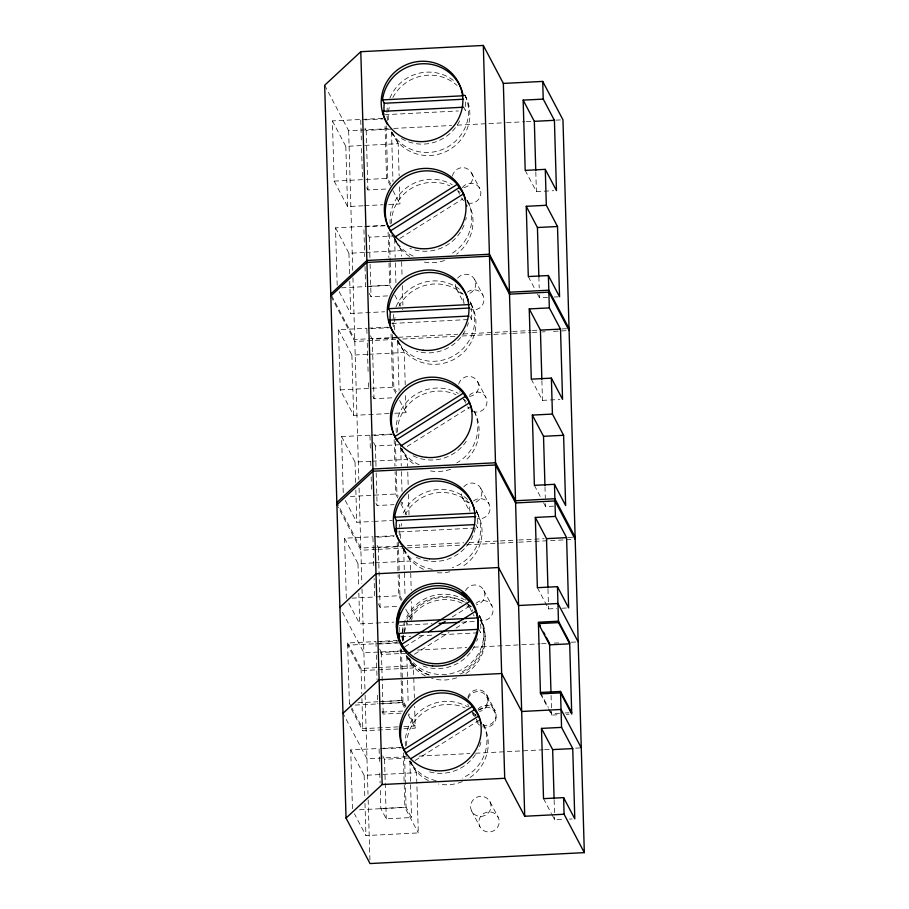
<?xml version="1.0" encoding="UTF-8"?>
<svg xmlns="http://www.w3.org/2000/svg" width="909" height="909" viewBox="0 0 909 909"><rect width="100%" height="100%" fill="white"/><g stroke="black" fill="none" stroke-linecap="round" stroke-linejoin="round"><path stroke-width="0.68" stroke-dasharray="4.54 3.41" d="M399.915 238.408L462.874 198.798M407.187 446.444L471.339 406.084M404.857 646.81L425.014 634.13M452.262 616.984L470.044 605.803M414.459 654.23L448.91 632.562M456.034 628.074L467.919 620.597M415.14 760.492L480.475 719.394M384.496 114.727L458.431 110.955M363.146 205.775L347.568 206.57L334.148 181.118L332.399 120.908L360.714 119.465M362.123 119.397L383.371 118.318M364.963 119.874L383.2 118.943M324.672 85.241L348.647 130.714L388.132 128.703M393.767 128.419L451.568 125.476M457.216 125.181L505.154 122.738M506.563 122.67L524.891 121.738M526.3 121.658L531.935 121.374M555.91 120.147L562.955 119.795M364.986 128.112L366.191 130.407L391.449 129.112M332.399 120.908L345.818 146.36L398.199 143.69L399.142 175.892M334.148 181.118L387.745 178.357L390.768 184.095M366.725 187.674L367.929 189.97L387.575 188.958M525.197 170.381L536.378 191.583L553.786 190.697M364.554 205.707L382.962 204.764M388.632 204.48L399.96 203.9L399.381 184.3M337.182 285.244L335.512 227.829L385.064 225.307M384.916 225.796L363.861 226.864L364.736 256.645M368.1 234.886L369.304 237.181L394.563 235.897M335.512 227.829L348.931 253.281L364.509 252.486M365.918 252.418L401.323 250.611L401.483 256.213M369.815 286.21L390.859 285.142L392.063 287.426M341.511 287.823L365.588 286.596M366.997 286.528L389.654 285.369L391.574 289.005M369.236 293.3L371.042 296.743L389.279 295.811M537.503 294.027L539.48 297.766L547.513 297.357M554.206 297.016L558.228 296.811M339.182 291.675L350.692 313.491L384.666 311.764M391.984 323.445L471.498 319.389A41.075 39.951 -27.8 0 0 471.055 307.946M389.052 413.55L353.658 415.356L340.239 389.904L338.489 329.694L366.804 328.251M368.213 328.183L388.041 327.172M371.054 328.649L392.097 327.581M397.04 337.341L354.737 339.5L331.41 295.255M398.449 337.273L457.659 334.251M463.306 333.967L511.233 331.524M512.653 331.455L530.981 330.512M532.39 330.444L538.026 330.16M561.989 328.933L569.045 328.581M370.463 335.751L372.281 339.193L397.54 337.898M395.688 339.375L354.794 341.466L331.467 297.209M402.732 339.012L456.307 336.285M461.954 336L511.301 333.478M512.71 333.41L531.038 332.478M532.447 332.41L540.9 331.978M542.309 331.899L545.139 331.762M553.592 331.331L566.284 330.683M338.489 329.694L351.897 355.146L367.475 354.351M368.895 354.283L404.289 352.476L405.232 384.677M340.239 389.904L393.836 387.143L396.244 391.734M372.815 396.46L374.019 398.744L393.665 397.744M531.288 379.155L542.468 400.369L559.876 399.483M394.722 413.265L406.05 412.686L405.471 393.086M343.238 492.621L341.602 436.615L369.918 435.172M371.338 435.104L392.574 434.013M374.167 435.434L392.404 434.502M373.588 442.524L375.394 445.967L400.653 444.683M341.602 436.615L355.021 462.067L370.599 461.272M372.008 461.204L407.402 459.397L407.607 466.397M350.442 496.462L396.949 493.928L398.153 496.212M375.928 503.234L377.133 505.529L393.972 504.665M543.593 502.813L545.57 506.552L553.604 506.143M345.272 500.461L356.782 522.277L372.349 521.482M373.769 521.414L392.177 520.471M399.46 531.901L474.782 528.061M346.318 598.44L344.568 538.23L372.883 536.787M374.303 536.719L394.12 535.708M377.133 537.185L393.972 536.333M376.326 547.252L360.828 548.036L337.489 503.791M377.746 547.173L400.301 546.025M407.346 545.661L463.749 542.787M469.385 542.503L498.996 540.991M500.404 540.923L517.323 540.06M518.732 539.991L544.105 538.696M568.08 537.469L573.715 537.185M377.155 545.434L378.36 547.718L403.619 546.434M376.394 549.456L360.884 550.24L337.557 505.995M377.803 549.377L406.005 547.945M407.414 547.877L460.988 545.139M466.624 544.855L499.052 543.196M500.461 543.127L517.38 542.264M518.8 542.196L572.375 539.469M344.568 538.23L357.987 563.682L373.565 562.887M374.974 562.819L410.368 561.012L411.232 590.418M351.988 598.156L374.644 596.997L374.122 578.533M376.053 596.929L399.915 595.679L402.335 600.27M378.292 603.849L380.098 607.28L398.335 606.36M537.367 587.691L548.559 608.905L556.592 608.496M561.944 608.223L567.296 607.951M348.874 603.292L359.737 623.892L393.722 622.165M399.494 625.358L432.059 623.699M461.783 622.188L475.941 621.461M401.119 636.743L410.879 636.243M419.254 635.823L434.604 635.039M441.569 634.687L477.839 632.834M349.397 703.964L347.624 643.004L375.94 641.561M377.36 641.481L397.176 640.47M380.189 641.959L399.835 640.959M397.244 642.629L347.681 645.151L361.1 670.603L376.678 669.808M378.848 644.038L399.892 642.97M401.948 650.867L363.873 652.81L340.545 608.553M417.458 650.071L466.806 647.56M473.85 647.197L520.38 644.833M521.789 644.754L540.116 643.822M541.525 643.754L547.161 643.458M554.217 643.106L560.274 642.879M571.136 642.243L576.772 641.959M379.61 649.049L381.416 652.492L405.266 651.276M406.732 653.219L381.473 654.503L379.667 651.06M347.624 643.004L361.043 668.456L376.61 667.661M378.03 667.581L413.425 665.774L414.368 697.987M378.099 669.74L413.493 667.933L408.38 658.23M381.928 701.521L402.971 700.453L405.993 706.179M357.873 702.782L377.701 701.771M379.11 701.703L401.767 700.544L404.959 706.6M381.985 703.532L403.028 702.452L405.448 707.043M355.101 705.077L377.758 703.918M379.178 703.85L401.823 702.691L404.38 707.543M402.801 711.054L383.155 712.054L381.95 709.759M382.007 711.77L383.212 714.065L401.46 713.133M559.649 713.258L551.615 713.667L548.979 708.679M565 712.986L569.011 712.781M548.366 708.85L551.649 715.088L559.683 714.679M566.375 714.338L569.057 714.201M398.199 726.859L362.793 728.666L351.931 708.066M403.857 726.575L415.186 725.996L408.8 713.872M351.363 708.997L362.861 730.813L398.256 729.007M403.914 728.723L415.243 728.143L414.618 706.384M352.453 808.737L350.738 749.925L379.053 748.482M380.473 748.402L400.301 747.391M383.303 748.743L404.346 747.664M406.448 756.765L366.975 758.776L342.988 713.304M419.14 756.118L469.896 753.538M475.532 753.243L543.207 749.8M544.616 749.72L550.252 749.436M575.636 748.141L579.862 747.925M382.723 755.834L384.53 759.276L409.789 757.981M350.738 749.925L364.157 775.366L416.549 772.695L418.299 832.917L365.918 835.587L354.419 813.771M380.826 808.51L406.084 807.226L411.527 817.543L386.268 818.839L380.826 808.51L380.292 790.08M359.578 809.771L404.88 807.465L418.299 832.917M552.081 814.873L554.706 819.861L564.08 819.384M569.432 819.111L572.113 818.975M391.529 233.511L396.449 242.783M400.699 448.092L402.539 451.568M406.164 655.469L408.618 660.104M409.834 761.401L411.675 764.878M463.624 107.217L465.408 110.603A41.075 39.951 -27.8 0 0 464.965 99.161M528.299 276.563L534.878 289.039M471.623 173.028L479.838 188.618M467.135 200.332L468.408 202.741M457.727 190.708L459.624 194.299M474.725 279.642L482.94 295.232M392.449 132.782L398.199 143.69M391.506 132.214L393.324 135.646M470.101 301.97L471.373 304.39M456.409 288.926L463.988 303.311M469.714 316.002L471.498 319.389M390.37 185.72L386.541 178.448L384.95 123.84M392.927 190.572L399.96 203.9M534.39 485.349L540.969 497.825M477.714 381.814L485.929 397.403M394.926 238.488L401.323 250.611M463.817 399.494L465.715 403.085M394.767 295.073L402.437 309.605M480.816 488.428L489.031 504.018M397.903 340.352L404.289 352.476M397.597 341L399.415 344.431M477.452 512.926L476.18 510.506A41.075 39.951 -27.8 0 1 452.296 567.659M462.499 497.712L469.453 510.903M475.793 524.538L477.577 527.924A41.075 39.951 -27.8 0 0 477.202 516.869M395.824 393.302L392.631 387.234L391.029 332.626M399.653 400.574L406.05 412.686M540.423 692.465L548.32 707.441M540.469 693.885L547.707 707.6M483.804 590.35L492.019 605.939M401.653 448.489L407.402 459.397M479.236 615.279L480.509 617.7M466.737 602.031L471.794 611.621M478.85 629.312L480.634 632.698A41.075 39.951 -27.8 0 0 480.259 621.631M401.176 501.95L402.392 504.245L402.301 501.404M397.665 497.791L395.745 494.155L395.097 471.748M400.858 503.847L406.607 514.755M543.525 798.647L551.422 813.623M486.849 695.124L495.075 710.702M486.906 696.964L495.121 712.554M403.982 548.888L410.368 561.012M401.869 546.104L405.494 552.967M472.953 712.792L476.748 719.985M472.373 713.44L473.634 715.837M401.267 600.622L398.71 595.77L398.097 574.772M405.744 609.098L412.129 621.222L411.561 601.622M489.962 801.738A10.272 9.988 -27.8 0 1 480.122 816.418A10.272 9.988 -27.8 0 1 472.316 800.977A10.272 9.988 -27.8 0 1 489.962 801.738L498.177 817.316A10.272 9.988 -27.8 0 1 488.338 831.996A10.272 9.988 -27.8 0 1 480.531 816.566A10.272 9.988 -27.8 0 1 498.177 817.316M409.595 658.514L413.425 665.774M471.635 811.021L479.85 826.599M408.221 714.815L415.243 728.143M410.8 761.787L416.549 772.695M349.374 703.214L351.294 706.85M464.635 94.979L466.567 98.649L464.76 95.184M470.726 303.765L472.657 307.435L470.248 302.799M476.168 511.074L478.736 515.971L476.327 511.335M479.225 615.847L481.793 620.745L479.384 616.109M535.81 171.915L536.378 191.583M538.867 276.688L539.196 287.937M539.401 294.959L539.48 297.766M541.9 380.701L542.468 400.369M544.991 486.883L545.32 498.121M545.491 503.745L545.57 506.552M547.979 589.237L548.434 604.69M548.468 606.098L548.559 608.905M551.081 695.408L551.649 715.088M554.138 800.193L554.581 815.646M554.626 817.043L554.706 819.861M401.642 261.815L402.096 277.211M402.335 285.619L402.914 305.219M407.777 471.998L408.186 485.997M408.425 494.405L409.118 518.21M391.529 131.953L392.972 181.584M394.642 238.737L395.176 257.167M395.347 262.837L395.926 282.699M397.619 340.739L399.062 390.37M400.733 447.512L401.267 465.953M401.437 471.623L402.017 491.474M403.698 549.275L405.062 596.065M406.812 656.048L407.505 679.568M407.516 680.159L408.209 703.68M409.868 760.822L411.527 817.543M386.211 125.885L387.745 178.357M389.37 234.09L390.154 261.031M390.2 262.451L390.859 285.142M392.302 334.671L393.836 387.143M395.415 441.456L396.119 465.556M396.29 471.237L396.949 493.928M398.347 541.787L399.256 572.988M399.29 574.408L399.915 595.679M401.483 649.39L403.028 702.452M404.596 756.174L406.084 807.226M388.109 232.159L388.836 257.372M389.007 262.974L389.654 285.369M394.154 439.547L394.926 466.147M397.153 542.559L398.051 573.363M400.255 648.731L401.823 702.691M403.289 752.857L404.88 807.465M366.191 130.407L367.929 189.97M369.304 237.181L369.929 258.451M370.088 264.133L371.042 296.743M372.281 339.193L374.019 398.744M375.394 445.967L376.019 467.237M376.178 472.907L377.133 505.529M378.36 547.718L380.098 607.28M381.416 652.492L383.212 714.065M384.53 759.276L386.268 818.839M360.748 120.079L361.327 139.941M361.577 148.451L362.452 178.232M365.02 266.576L365.6 286.426M366.838 328.865L367.009 334.546M367.259 343.045L368.168 374.247M368.418 382.757L368.577 388.427M369.952 435.65L370.406 451.25M370.702 461.17L370.906 468.26M371.156 476.771L371.565 490.951M372.929 537.401L373.838 568.602M375.974 642.174L376.099 646.424M376.349 654.934L377.076 679.637M377.53 695.237L377.78 703.748M379.098 748.959L379.507 763.14M379.792 773.059L380.087 782.99M348.647 130.714L352.737 270.746M352.942 277.813L358.828 479.52M359.066 488.008L361.85 583.396M362.021 589.055L364.952 689.579M365.111 695.135L368.009 794.25M368.168 799.897L369.986 862.141M345.818 146.36L347.568 206.57M348.931 253.281L349.545 274.291M349.749 281.29L350.692 313.491M351.897 355.146L353.658 415.356M355.021 462.067L355.635 483.065M355.839 490.076L356.782 522.277M357.987 563.682L358.68 587.487M358.839 593.088L359.737 623.892M361.043 668.456L361.771 693.658M361.918 698.612L362.861 730.813M364.157 775.366L364.816 797.772M364.975 803.374L365.918 835.587M467.431 292.153A10.272 9.988 -27.8 0 1 483.849 297.925A10.272 9.988 -27.8 0 1 470.487 309.458M464.079 303.197A10.272 9.988 -27.8 0 1 464.692 295.516M457.659 278.109A10.272 9.988 -27.8 0 1 474.191 278.722A10.272 9.988 -27.8 0 1 468.021 293.982M462.272 293.868A10.272 9.988 -27.8 0 1 455.364 284.085M462.34 187.663A10.272 9.988 -27.8 0 1 475.952 184.538A10.272 9.988 -27.8 0 1 479.782 197.605A10.272 9.988 -27.8 0 1 466.703 202.605M463.67 200.719A10.272 9.988 -27.8 0 1 461.522 197.901M452.432 176.051A10.272 9.988 -27.8 0 1 463.624 167.665A10.272 9.988 -27.8 0 1 472.669 177.869A10.272 9.988 -27.8 0 1 462.761 187.708M465.283 95.604A41.075 39.951 -27.8 0 1 445.74 147.985A41.075 39.951 -27.8 0 1 392.04 132.6M387.586 120.454A41.075 39.951 -27.8 0 1 387.893 104.524M389.859 98.206A41.075 39.951 -27.8 0 1 455.795 82.458M467.249 200.344A41.075 39.951 -27.8 0 1 450.671 254.156M413.175 256.065A41.075 39.951 -27.8 0 1 395.165 239.737M390.211 223.932A41.075 39.951 -27.8 0 1 409.38 185.777A41.075 39.951 -27.8 0 1 452.239 184.72M459.613 120.908A41.075 39.951 -27.8 0 1 400.403 137.907M464.76 95.081A41.075 39.951 -27.8 0 1 447.012 151.042A41.075 39.951 -27.8 0 1 391.518 132.078M388.37 119.852A41.075 39.951 -27.8 0 1 389.472 106.319M392.87 97.547A41.075 39.951 -27.8 0 1 457.079 85.503M466.272 217.581A41.075 39.951 -27.8 0 1 465.703 220.103M464.033 225.159A41.075 39.951 -27.8 0 1 409.868 248.293M467.885 202.218A41.075 39.951 -27.8 0 1 456.625 254.134M444.524 260.519A41.075 39.951 -27.8 0 1 422.06 261.667M409.629 256.52A41.075 39.951 -27.8 0 1 394.642 239.215M391.336 223.375A41.075 39.951 -27.8 0 1 449.875 185.891M458.091 190.856A41.075 39.951 -27.8 0 1 460.204 192.64M395.426 239.522A41.075 39.951 -27.8 0 1 394.551 238.374M473.521 500.939A10.272 9.988 -27.8 0 1 489.86 506.358A10.272 9.988 -27.8 0 1 477.282 518.437M469.964 511.301A10.272 9.988 -27.8 0 1 470.476 504.961M463.749 486.894A10.272 9.988 -27.8 0 1 480.282 487.508A10.272 9.988 -27.8 0 1 474.112 502.768M469.067 502.847A10.272 9.988 -27.8 0 1 461.454 492.871M469.351 395.313A10.272 9.988 -27.8 0 1 482.656 393.699A10.272 9.988 -27.8 0 1 485.872 406.391A10.272 9.988 -27.8 0 1 473.475 411.629M469.249 409.005A10.272 9.988 -27.8 0 1 467.612 406.687M458.681 384.132A10.272 9.988 -27.8 0 1 469.953 376.474A10.272 9.988 -27.8 0 1 478.759 386.416A10.272 9.988 -27.8 0 1 469.578 396.426M460.124 392.324A10.272 9.988 -27.8 0 1 459.738 391.722M470.214 301.981A41.075 39.951 -27.8 0 1 453.046 356.135A41.075 39.951 -27.8 0 1 398.131 341.386M393.302 326.786A41.075 39.951 -27.8 0 1 393.983 313.31M395.949 306.992A41.075 39.951 -27.8 0 1 460.852 290.335M474.498 411.527A41.075 39.951 -27.8 0 1 456.761 462.942M419.265 464.851A41.075 39.951 -27.8 0 1 401.255 448.523M396.301 432.718A41.075 39.951 -27.8 0 1 415.47 394.563A41.075 39.951 -27.8 0 1 458.329 393.506M468.362 322.865A41.075 39.951 -27.8 0 1 467.203 326.297M465.124 330.808A41.075 39.951 -27.8 0 1 416.572 351.238M470.851 303.867A41.075 39.951 -27.8 0 1 453.102 359.828A41.075 39.951 -27.8 0 1 397.608 340.864M394.586 329.831A41.075 39.951 -27.8 0 1 395.563 315.105M398.96 306.333A41.075 39.951 -27.8 0 1 463.17 294.289M466.283 441.251A41.075 39.951 -27.8 0 1 411.697 455.057M473.975 411.004A41.075 39.951 -27.8 0 1 464.897 461.136M450.614 469.305A41.075 39.951 -27.8 0 1 428.15 470.453M413.436 463.76A41.075 39.951 -27.8 0 1 400.733 448.001M397.426 432.161A41.075 39.951 -27.8 0 1 455.966 394.676M463.079 398.812A41.075 39.951 -27.8 0 1 466.294 401.426M402.437 449.432A41.075 39.951 -27.8 0 1 401.971 448.876M477.52 638.697A41.075 39.951 -27.8 0 1 476.691 641.22M474.487 646.197A41.075 39.951 -27.8 0 1 419.89 664.661M480.702 620.711A41.075 39.951 -27.8 0 1 465.328 673.819M456.693 677.841A41.075 39.951 -27.8 0 1 431.661 678.307M425.389 675.853A41.075 39.951 -27.8 0 1 406.823 656.537M403.505 640.697A41.075 39.951 -27.8 0 1 407.539 623.233M409.539 619.597A41.075 39.951 -27.8 0 1 462.045 603.212M466.874 605.803A41.075 39.951 -27.8 0 1 472.373 609.962M408.05 657.412A41.075 39.951 -27.8 0 1 407.596 656.843M475.282 527.947A41.075 39.951 -27.8 0 1 413.64 555.865M476.941 512.403A41.075 39.951 -27.8 0 1 460.999 567.386M449.796 571.772A41.075 39.951 -27.8 0 1 436.195 572.681M423.503 569.295A41.075 39.951 -27.8 0 1 403.687 549.4M400.664 538.367A41.075 39.951 -27.8 0 1 400.46 531.151M401.085 526.152A41.075 39.951 -27.8 0 1 401.653 523.641M405.039 514.858A41.075 39.951 -27.8 0 1 469.249 502.825M432.377 569.295A41.075 39.951 -27.8 0 1 402.971 547.559M399.381 535.321A41.075 39.951 -27.8 0 1 399.585 524.379M403.142 513.051A41.075 39.951 -27.8 0 1 467.976 499.78M480.577 620.063A41.075 39.951 -27.8 0 1 459.17 673.33M429.128 674.864A41.075 39.951 -27.8 0 1 407.334 657.059M402.38 641.254A41.075 39.951 -27.8 0 1 404.675 623.938M406.88 618.949A41.075 39.951 -27.8 0 1 464.419 602.042M467.874 604.303A41.075 39.951 -27.8 0 1 471.101 606.917M475.952 603.337A10.272 9.988 -27.8 0 1 492.667 607.587A10.272 9.988 -27.8 0 1 480.975 620.495M474.032 615.847A10.272 9.988 -27.8 0 1 473.396 614.575M472.646 611.098A10.272 9.988 -27.8 0 1 472.714 609.666M465.544 590.634A10.272 9.988 -27.8 0 1 482.849 588.839A10.272 9.988 -27.8 0 1 476.384 604.849M465.817 600.258A10.272 9.988 -27.8 0 1 465.476 599.633M478.532 710.463A10.272 9.988 -27.8 0 1 491.837 708.85A10.272 9.988 -27.8 0 1 495.053 721.541A10.272 9.988 -27.8 0 1 482.668 726.78M479.498 725.121A10.272 9.988 -27.8 0 1 476.043 719.837M475.918 715.565A10.272 9.988 -27.8 0 1 476.077 714.86M468.078 698.589A10.272 9.988 -27.8 0 1 479.384 691.658A10.272 9.988 -27.8 0 1 487.951 701.328A10.272 9.988 -27.8 0 1 479.486 711.463M468.919 706.872A10.272 9.988 -27.8 0 1 467.828 704.248M478.009 709.168A10.272 9.988 -27.8 0 1 491.383 706.747A10.272 9.988 -27.8 0 1 495.11 719.485A10.272 9.988 -27.8 0 1 482.622 724.928M478.384 722.314A10.272 9.988 -27.8 0 1 476.452 719.337M475.702 715.872A10.272 9.988 -27.8 0 1 475.771 714.429M467.817 697.43A10.272 9.988 -27.8 0 1 479.1 689.783A10.272 9.988 -27.8 0 1 487.906 699.714A10.272 9.988 -27.8 0 1 478.713 709.736M479.35 615.291A41.075 39.951 -27.8 0 1 465.76 667.24A41.075 39.951 -27.8 0 1 412.038 661.32M402.437 640.084A41.075 39.951 -27.8 0 1 420.969 601.065A41.075 39.951 -27.8 0 1 464.351 599.667M483.633 724.837A41.075 39.951 -27.8 0 1 462.226 778.104M436.013 780.706A41.075 39.951 -27.8 0 1 410.391 761.833M405.437 746.028A41.075 39.951 -27.8 0 1 424.617 707.872A41.075 39.951 -27.8 0 1 467.476 706.804M479.997 617.166A41.075 39.951 -27.8 0 1 460.386 674.012M429.059 675.092A41.075 39.951 -27.8 0 1 408.55 657.741M403.448 639.538A41.075 39.951 -27.8 0 1 423.821 603.133A41.075 39.951 -27.8 0 1 465.624 602.712M469.089 604.974A41.075 39.951 -27.8 0 1 471.271 606.689M399.21 631.8A41.075 39.951 -27.8 0 1 399.301 627.301M480.929 742.199A41.075 39.951 -27.8 0 1 478.157 749.732M475.418 754.55A41.075 39.951 -27.8 0 1 427.287 771.184M483.122 724.303A41.075 39.951 -27.8 0 1 468.385 778.581M462.272 781.672A41.075 39.951 -27.8 0 1 438.558 784.024M428.446 780.615A41.075 39.951 -27.8 0 1 409.868 761.299M406.562 745.471A41.075 39.951 -27.8 0 1 465.101 707.975M472.214 712.111A41.075 39.951 -27.8 0 1 475.43 714.735M411.572 762.742A41.075 39.951 -27.8 0 1 410.209 761.038"/><path stroke-width="1.36" d="M360.793 51.699L324.672 85.241L346.045 818.066L370.02 863.55L584.328 852.631L562.955 119.795L542.718 81.412L503.347 83.423L483.327 45.45L360.793 51.699L382.166 784.535L346.045 818.066M330.762 294.016L366.884 260.485L489.417 254.236L509.438 292.209L548.809 290.198L569.045 328.581M330.819 295.982L366.941 262.44L489.474 256.19L509.494 294.164L548.866 292.153L569.102 330.535M336.841 502.552L372.963 469.021L495.507 462.772L515.528 500.745L554.888 498.734L575.124 537.117M336.909 504.768L373.031 471.226L495.564 464.976L515.585 502.95L554.956 500.939L575.192 539.321M339.898 607.326L376.019 573.784L498.564 567.534L518.584 605.508L557.944 603.508L578.181 641.879M342.988 713.304L379.11 679.762L501.654 673.512L521.675 711.486L561.035 709.474L581.271 747.857M389.097 228.648L388.541 227.591L457.272 184.345L459.056 187.731A41.075 39.951 -27.8 0 1 463.988 194.787M459.056 187.731L390.325 230.977A41.075 39.951 -27.8 0 0 390.904 232.25M394.563 237.26L463.465 193.912A41.075 39.951 -27.8 0 1 465.783 200.537M394.733 436.593L463.363 393.131L465.147 396.517A41.075 39.951 -27.8 0 1 469.374 402.335M396.415 439.763L465.147 396.517M400.653 446.046L469.555 402.698A41.075 39.951 -27.8 0 1 472.305 411.22M401.892 644.174L469.442 601.667A41.075 39.951 -27.8 0 0 419.026 593.395A41.075 39.951 -27.8 0 0 399.062 640.379M428.559 631.891L445.16 621.461M409.118 653.094L475.634 611.234A41.075 39.951 -27.8 0 1 478.566 620.711M472.498 706.441L403.766 749.686A41.075 39.951 -27.8 0 1 419.935 699.43A41.075 39.951 -27.8 0 1 472.498 706.441L474.282 709.827A41.075 39.951 -27.8 0 1 478.52 715.633M474.282 709.827L405.55 753.072L404.994 752.016M410.982 758.606L478.691 716.008A41.075 39.951 -27.8 0 1 481.236 723.575M382.484 99.888L463.181 95.775A41.075 39.951 -27.8 0 0 421.844 63.778A41.075 39.951 -27.8 0 0 382.484 99.888L384.268 103.274A41.075 39.951 -27.8 0 0 384.087 111.364M384.268 103.274L463.545 99.229M523.152 100.126L543.23 99.104L554.41 120.318L556.467 190.56L545.286 169.358L525.197 170.381L523.152 100.126L534.333 121.34L535.765 170.506M387.507 124.578A41.075 39.951 -27.8 0 1 382.712 111.341L463.624 107.217M534.333 121.34L554.41 120.318M526.243 206.309L546.332 205.286L557.512 226.5L559.558 296.743L548.377 275.541L528.299 276.563L526.243 206.309L537.435 227.523L538.867 276.688M537.435 227.523L557.512 226.5M390.427 322.502A41.075 39.951 -27.8 0 1 390.359 312.06L388.575 308.674L469.271 304.56M390.359 312.06L469.635 308.015M529.243 308.912L549.32 307.89L560.501 329.092L562.557 399.346L551.377 378.133L531.288 379.155L529.243 308.912L540.423 330.115L541.855 379.292M393.597 333.364A41.075 39.951 -27.8 0 1 388.802 320.127L468.317 316.071M540.423 330.115L560.501 329.092M532.333 415.095L552.422 414.072L563.603 435.286L565.648 505.529L554.467 484.327L534.39 485.349L532.333 415.095L543.525 436.309L544.957 485.474M543.525 436.309L563.603 435.286M474.396 524.607L394.881 528.663L396.665 532.049A41.075 39.951 -27.8 0 1 396.438 520.596L394.654 517.21L475.35 513.096M396.438 520.596L475.725 516.551M535.321 517.448L555.41 516.426L566.591 537.628L568.636 607.882L557.456 586.669L537.367 587.691L535.321 517.448L546.502 538.651L547.934 587.828M546.502 538.651L566.591 537.628M399.937 612.927A41.075 39.951 -27.8 0 0 397.71 621.983L476.998 617.938M439.138 623.347L458.954 622.335M558.501 622.608L538.423 623.631L549.604 644.845L569.682 643.822L558.501 622.608L557.456 586.669M406.266 651.742A41.075 39.951 -27.8 0 1 397.937 633.437L477.452 629.38M540.423 692.465L560.512 691.442L571.693 712.645M541.48 728.404L561.557 727.382L572.738 748.584L574.795 818.839L563.614 797.625L543.525 798.647L541.48 728.404L552.661 749.607L554.092 798.784M552.661 749.607L572.738 748.584M382.166 784.535L504.711 778.286L524.732 816.259L564.091 814.248L584.328 852.631M382.712 111.341L383.905 113.602M389.541 229.5L389.984 230.341M388.802 320.127L390.586 323.513M539.037 623.46L540.355 625.96M543.639 632.198L544.957 634.698M546.275 637.186L549.559 643.424L550.99 692.613M394.961 437.013L395.745 438.49M395.847 438.706L396.301 439.547M397.71 621.983L398.608 623.676M397.937 633.437L399.721 636.823M404.096 750.323L404.653 751.379M542.718 81.412L543.23 99.104M545.286 169.358L546.332 205.286M548.377 275.541L549.32 307.89M551.377 378.133L552.422 414.072M554.467 484.327L555.41 516.426M560.512 691.442L561.557 727.382M563.614 797.625L564.091 814.248M503.347 83.423L524.732 816.259M483.327 45.45L504.711 778.286M466.669 205.275A41.075 39.951 -27.8 0 1 466.772 206.207M388.541 227.591A41.075 39.951 -27.8 0 1 404.71 177.335A41.075 39.951 -27.8 0 1 457.272 184.345M388.575 308.674A41.075 39.951 -27.8 0 1 426.196 272.689A41.075 39.951 -27.8 0 1 468.499 301.254M394.631 436.377A41.075 39.951 -27.8 0 1 410.8 386.12A41.075 39.951 -27.8 0 1 463.363 393.131M396.994 441.035A41.075 39.951 -27.8 0 1 396.699 440.399M394.654 517.21A41.075 39.951 -27.8 0 1 432.286 481.225A41.075 39.951 -27.8 0 1 474.589 509.79M401.698 545.002A41.075 39.951 -27.8 0 1 394.881 528.663M461.59 592.509A41.075 39.951 -27.8 0 1 466.453 596.315M471.396 601.803A41.075 39.951 -27.8 0 1 473.441 604.837M399.528 635.471A41.075 39.951 -27.8 0 1 399.437 634.789M406.437 754.981A41.075 39.951 -27.8 0 1 405.834 753.709M558.467 621.199L538.378 622.222L540.469 693.885L560.558 692.863L571.738 714.065L569.648 642.402L558.467 621.199M417.22 141.463A41.075 39.951 -27.8 0 0 459.556 84.742A41.075 39.951 -27.8 0 0 389.313 78.14A41.075 39.951 -27.8 0 0 417.22 141.463M420.344 248.6A41.075 39.951 -27.8 0 0 462.681 191.879A41.075 39.951 -27.8 0 0 392.438 185.277A41.075 39.951 -27.8 0 0 420.344 248.6M423.31 350.249A41.075 39.951 -27.8 0 0 465.647 293.516A41.075 39.951 -27.8 0 0 395.404 286.926A41.075 39.951 -27.8 0 0 423.31 350.249M426.435 457.386A41.075 39.951 -27.8 0 0 468.771 400.653A41.075 39.951 -27.8 0 0 398.528 394.063A41.075 39.951 -27.8 0 0 426.435 457.386M429.4 558.785A41.075 39.951 -27.8 0 0 471.726 502.052A41.075 39.951 -27.8 0 0 401.483 495.462A41.075 39.951 -27.8 0 0 429.4 558.785M432.525 665.922A41.075 39.951 -27.8 0 0 474.85 609.189A41.075 39.951 -27.8 0 0 404.607 602.599A41.075 39.951 -27.8 0 0 432.525 665.922M432.457 663.547A41.075 39.951 -27.8 0 0 474.782 606.826A41.075 39.951 -27.8 0 0 404.539 600.235A41.075 39.951 -27.8 0 0 432.457 663.547M435.581 770.684A41.075 39.951 -27.8 0 0 477.907 713.963A41.075 39.951 -27.8 0 0 407.664 707.372A41.075 39.951 -27.8 0 0 435.581 770.684"/></g></svg>
